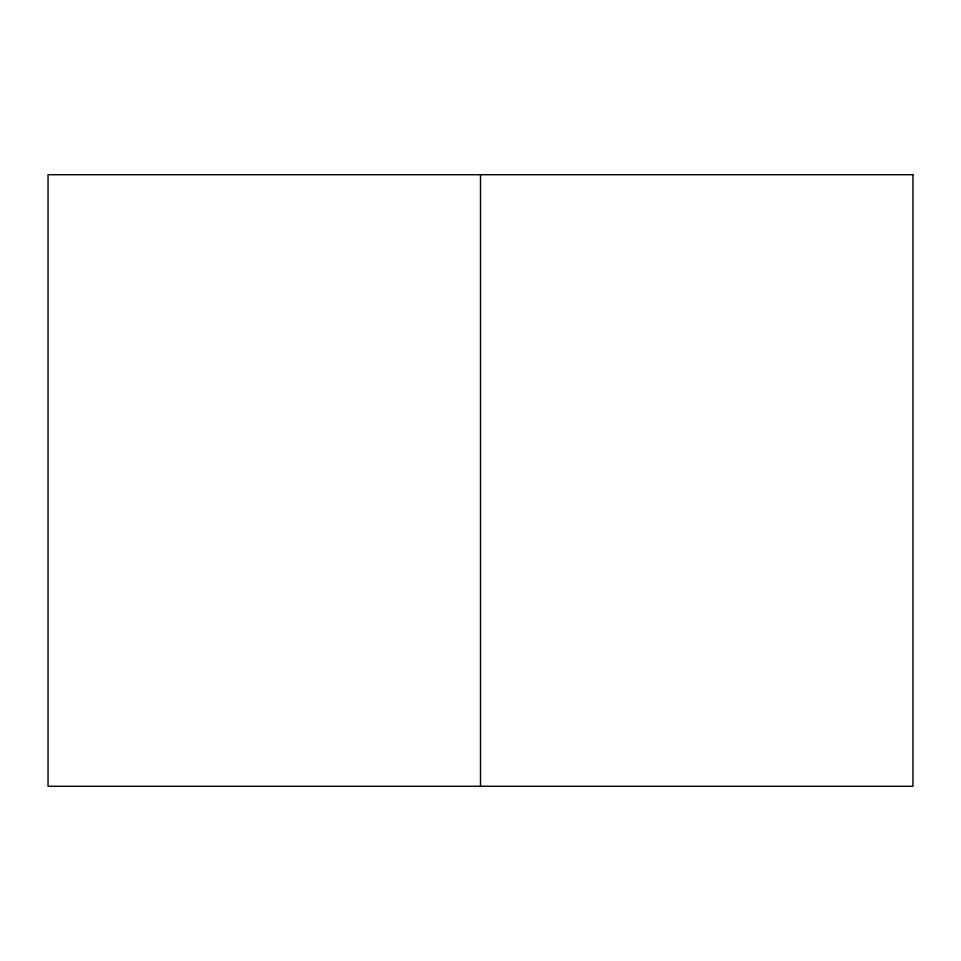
<?xml version="1.0" encoding="UTF-8"?>
<svg xmlns="http://www.w3.org/2000/svg" width="961" height="961" viewBox="0 0 961 961"><rect width="100%" height="100%" fill="white"/><g stroke="black" fill="none" stroke-linecap="round" stroke-linejoin="round"><path stroke-width="1.44" d="M480.5 174.71L480.5 786.29M912.95 174.71L48.05 174.71L48.05 786.29L912.95 786.29L912.95 174.71"/></g></svg>
